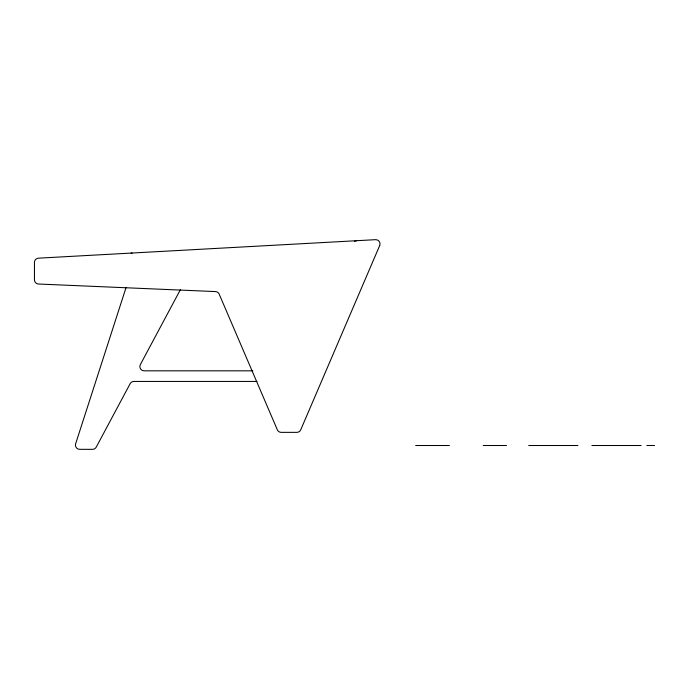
<?xml version="1.0" encoding="UTF-8"?>
<svg xmlns="http://www.w3.org/2000/svg" width="689" height="689" viewBox="0 0 689 689"><rect width="100%" height="100%" fill="white"/><g stroke="black" fill="none" stroke-linecap="round" stroke-linejoin="round"><path stroke-width="1.03" d="M126.104 287.391L75.635 443.785A4.246 4.246 0 0 0 79.674 449.331L92.524 449.331A4.246 4.246 0 0 0 96.262 447.083L130.152 383.678A4.246 4.246 0 0 1 133.89 381.439L257.04 381.439M180.432 289.595L140.349 364.584A4.246 4.246 0 0 0 144.096 370.828L252.837 370.828M415.674 445.507L449.452 445.507M483.23 445.507L506.527 445.507M528.687 445.507L577.907 445.507M591.894 445.507L641.114 445.507M646.825 445.507L654.55 445.507M131.117 253.087A4.246 4.246 0 0 1 132.124 253.156M354.473 241.477A4.246 4.246 0 0 1 356.687 240.711M379.682 245.577L300.74 429.781A4.246 4.246 0 0 1 296.838 432.356L281.224 432.356A4.246 4.246 0 0 1 277.322 429.781L219.188 294.143A4.246 4.246 0 0 0 215.468 291.576L38.515 284.023A4.246 4.246 0 0 1 34.45 279.786L34.45 262.406A4.246 4.246 0 0 1 38.463 258.168L375.557 239.669A4.246 4.246 0 0 1 379.682 245.577"/></g></svg>
